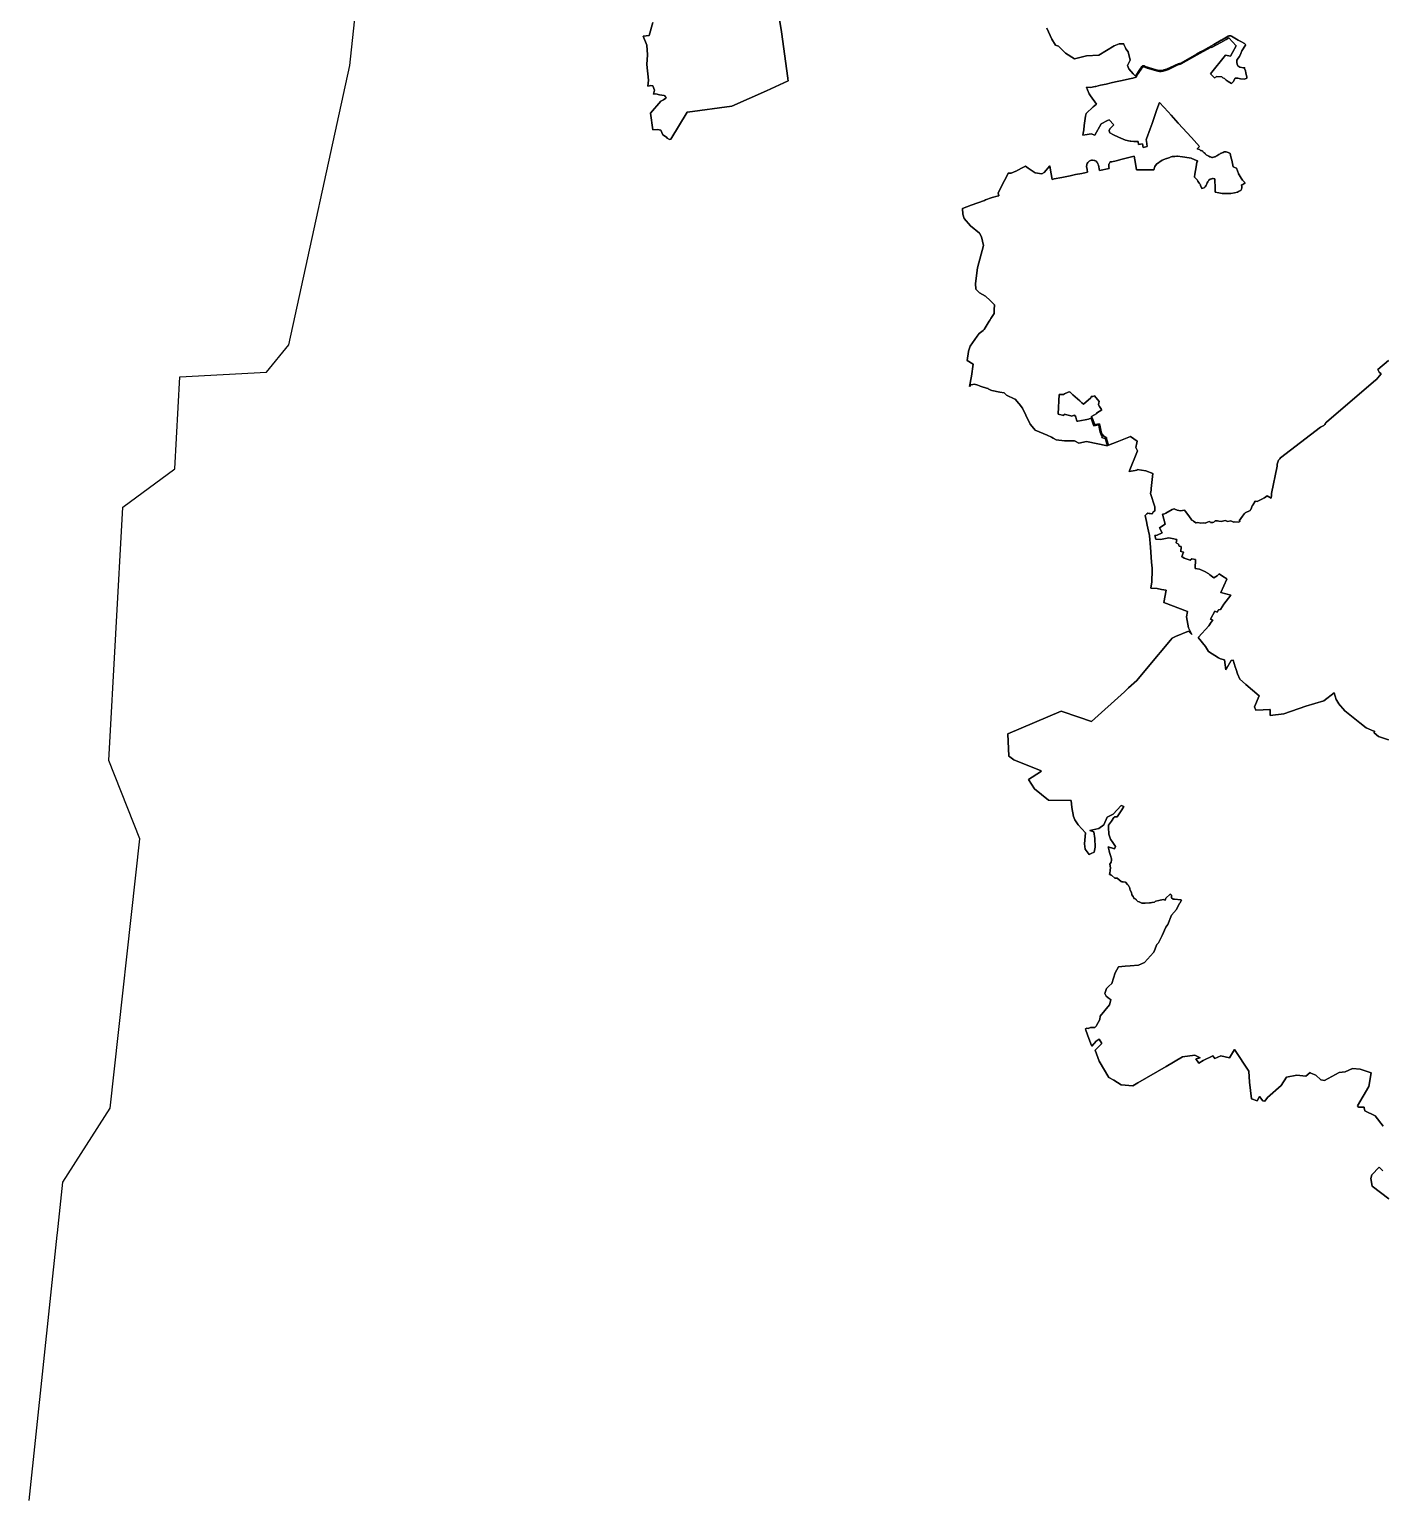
# Model space of a CAD drawing. Header units: inches. Extents: x 130170 to 284068, y 377793 to 804530.
# Drawn here: x 192306 to 203724, y 725609 to 737969 of the extents above; entities that cross this region are included whole.
import ezdxf

# ---------------------------------------------------------------- set-up
doc = ezdxf.new("R2010")
doc.units = ezdxf.units.IN
doc.header["$MEASUREMENT"] = 0
doc.layers.add('muni_il', color=7, linetype='Continuous')

msp = doc.modelspace()

# ---------------------------------------------------------------- linework, layer by layer
at = {"layer": 'muni_il'}
for points in [[(192306, 725552), (192542, 727790), (192544, 727811), (192589, 728237), (192990, 728864), (193239, 731136), (192977, 731797), (193095, 733936), (193536, 734258), (193577, 735035), (194310, 735075), (194497, 735306), (195011, 737662), (195349, 740825)], [(198603, 738273), (198657, 737948), (198709, 737557), (198710, 737550), (198713, 737533), (198529, 737450), (198238, 737319), (197862, 737270), (197861, 737270), (197723, 737042), (197710, 737039), (197690, 737051), (197686, 737058), (197654, 737079), (197638, 737117), (197611, 737124), (197569, 737121), (197551, 737260), (197638, 737363), (197659, 737374), (197681, 737386), (197683, 737392), (197678, 737398), (197671, 737407), (197667, 737409), (197626, 737415), (197595, 737423), (197576, 737421), (197583, 737455), (197569, 737491), (197553, 737493), (197542, 737492), (197529, 737489), (197533, 737539), (197521, 737672), (197526, 737753), (197521, 737835), (197488, 737911), (197540, 737916), (197570, 738027)], [(197570, 738027), (197540, 737916), (197488, 737911), (197521, 737835), (197526, 737753), (197521, 737672), (197533, 737539), (197529, 737489), (197542, 737492), (197553, 737493), (197569, 737491), (197583, 737455), (197576, 737421), (197595, 737423), (197626, 737415), (197667, 737409), (197671, 737407), (197678, 737398), (197683, 737392), (197681, 737386), (197659, 737374), (197638, 737363), (197551, 737260), (197569, 737121), (197611, 737124), (197638, 737117), (197654, 737079), (197686, 737058), (197690, 737051), (197710, 737039), (197723, 737042), (197861, 737270), (197862, 737270), (198238, 737319), (198529, 737450), (198713, 737533), (198710, 737550), (198709, 737557), (198657, 737948), (198603, 738273)], [(203735, 728710), (203669, 728798), (203582, 728840), (203577, 728866), (203576, 728872), (203529, 728872), (203519, 728883), (203614, 729045), (203636, 729161), (203541, 729192), (203478, 729199), (203414, 729170), (203365, 729163), (203241, 729097), (203211, 729101), (203168, 729141), (203124, 729159), (203119, 729163), (203083, 729134), (203006, 729140), (202919, 729125), (202875, 729055), (202760, 728953), (202736, 728921), (202721, 728925), (202693, 728962), (202672, 728924), (202624, 728942), (202609, 729082), (202601, 729176), (202481, 729359), (202438, 729289), (202366, 729305), (202315, 729281), (202298, 729304), (202217, 729265), (202180, 729243), (202155, 729278), (202190, 729287), (202147, 729310), (202041, 729295), (201905, 729215), (201665, 729077), (201622, 729051), (201523, 729061), (201463, 729100), (201421, 729121), (201338, 729260), (201304, 729352), (201360, 729408), (201338, 729446), (201314, 729429), (201276, 729386), (201274, 729392), (201252, 729450), (201227, 729521), (201223, 729532), (201235, 729537), (201245, 729536), (201266, 729545), (201277, 729545), (201294, 729543), (201301, 729543), (201313, 729556), (201315, 729560), (201344, 729610), (201347, 729640), (201425, 729734), (201436, 729777), (201436, 729779), (201426, 729787), (201398, 729809), (201386, 729832), (201399, 729872), (201418, 729890), (201421, 729892), (201446, 729915), (201473, 730004), (201503, 730055), (201558, 730060), (201599, 730064), (201671, 730070), (201721, 730093), (201798, 730178), (201799, 730180), (201825, 730245), (201840, 730258), (201871, 730321), (201900, 730390), (201918, 730412), (201950, 730491), (201992, 730541), (202001, 730559), (202018, 730591), (202020, 730594), (202034, 730619), (202027, 730620), (201974, 730626), (201964, 730627), (201948, 730638), (201948, 730661), (201944, 730665), (201939, 730669), (201900, 730634), (201895, 730618), (201886, 730621), (201878, 730624), (201842, 730615), (201818, 730609), (201811, 730607), (201806, 730602), (201787, 730600), (201782, 730599), (201773, 730597), (201764, 730595), (201726, 730592), (201723, 730592), (201711, 730593), (201698, 730593), (201692, 730596), (201675, 730605), (201665, 730608), (201652, 730621), (201650, 730624), (201647, 730626), (201642, 730630), (201636, 730633), (201632, 730633), (201630, 730640), (201629, 730641), (201628, 730644), (201625, 730649), (201615, 730664), (201613, 730669), (201611, 730681), (201603, 730699), (201601, 730704), (201598, 730714), (201596, 730723), (201595, 730726), (201592, 730730), (201588, 730737), (201587, 730740), (201586, 730741), (201584, 730744), (201578, 730751), (201561, 730770), (201542, 730772), (201534, 730773), (201531, 730773), (201523, 730776), (201489, 730805), (201472, 730804), (201444, 730827), (201440, 730829), (201430, 730834), (201425, 730836), (201428, 730850), (201430, 730865), (201432, 730879), (201433, 730882), (201434, 730890), (201428, 730921), (201441, 730939), (201443, 730956), (201443, 730959), (201443, 730961), (201442, 730967), (201433, 730996), (201428, 731013), (201423, 731031), (201419, 731048), (201413, 731068), (201423, 731065), (201452, 731056), (201469, 731051), (201475, 731071), (201454, 731104), (201435, 731133), (201420, 731175), (201418, 731232), (201417, 731250), (201442, 731286), (201463, 731316), (201467, 731322), (201491, 731322), (201507, 731348), (201529, 731382), (201547, 731409), (201523, 731416), (201457, 731343), (201405, 731318), (201377, 731253), (201335, 731223), (201261, 731207), (201294, 731195), (201303, 731139), (201306, 731065), (201295, 731024), (201272, 731011), (201253, 731005), (201221, 731049), (201216, 731093), (201223, 731186), (201160, 731254), (201133, 731296), (201122, 731325), (201108, 731401), (201101, 731460), (200912, 731462), (200792, 731558), (200743, 731637), (200842, 731701), (200850, 731711), (200617, 731804), (200585, 731827), (200576, 731833), (200566, 732022), (201017, 732214), (201168, 732163), (201273, 732126), (201552, 732378), (201587, 732410), (201657, 732472), (201753, 732588), (201940, 732813), (201955, 732831), (201983, 732844), (202092, 732888), (202120, 732862), (202092, 732917), (202077, 733011), (202084, 733055), (201885, 733132), (201903, 733236), (201864, 733241), (201828, 733249), (201776, 733251), (201783, 733305), (201783, 733328), (201785, 733380), (201786, 733420), (201781, 733471), (201771, 733598), (201764, 733694), (201763, 733698), (201761, 733707), (201745, 733782), (201738, 733813), (201727, 733864), (201737, 733875), (201742, 733878), (201749, 733884), (201760, 733882), (201770, 733881), (201784, 733880), (201786, 733880), (201796, 733898), (201799, 733899), (201808, 733905), (201808, 733912), (201807, 733938), (201773, 734050), (201777, 734079), (201778, 734092), (201792, 734220), (201731, 734242), (201660, 734253), (201659, 734248), (201593, 734236), (201662, 734411), (201648, 734439), (201657, 734478), (201660, 734493), (201604, 734531), (201489, 734486), (201418, 734458), (201400, 734513), (201401, 734522), (201394, 734524), (201383, 734532), (201374, 734538), (201364, 734552), (201359, 734563), (201355, 734571), (201350, 734598), (201344, 734627), (201342, 734640), (201305, 734634), (201299, 734636), (201293, 734653), (201285, 734676), (201274, 734700), (201318, 734725), (201316, 734729), (201361, 734756), (201359, 734759), (201340, 734786), (201339, 734788), (201334, 734803), (201336, 734816), (201339, 734826), (201298, 734876), (201284, 734870), (201270, 734868), (201269, 734857), (201205, 734804), (201193, 734815), (201175, 734832), (201156, 734849), (201136, 734867), (201116, 734884), (201104, 734895), (201093, 734905), (201087, 734910), (201077, 734906), (201047, 734891), (201038, 734887), (201025, 734886), (201001, 734885), (200992, 734723), (200993, 734720), (201039, 734709), (201042, 734719), (201099, 734705), (201104, 734704), (201130, 734713), (201136, 734703), (201140, 734705), (201151, 734661), (201158, 734662), (201189, 734668), (201220, 734673), (201249, 734678), (201268, 734687), (201276, 734670), (201288, 734637), (201292, 734621), (201332, 734629), (201335, 734626), (201340, 734597), (201346, 734568), (201355, 734547), (201364, 734535), (201366, 734531), (201360, 734524), (201392, 734511), (201400, 734479), (201410, 734454), (201410, 734454), (201232, 734490), (201166, 734475), (201130, 734494), (201109, 734496), (201061, 734495), (201045, 734496), (200976, 734503), (200949, 734519), (200936, 734526), (200900, 734542), (200798, 734586), (200786, 734599), (200757, 734635), (200749, 734651), (200726, 734698), (200719, 734713), (200693, 734765), (200690, 734770), (200662, 734807), (200660, 734809), (200628, 734846), (200626, 734848), (200555, 734880), (200553, 734882), (200535, 734900), (200500, 734907), (200431, 734921), (200425, 734923), (200402, 734935), (200401, 734936), (200387, 734940), (200343, 734953), (200341, 734954), (200335, 734957), (200329, 734960), (200315, 734964), (200287, 734973), (200285, 734973), (200272, 734971), (200255, 734968), (200244, 734953), (200262, 735040), (200274, 735142), (200224, 735174), (200235, 735248), (200236, 735252), (200250, 735295), (200309, 735378), (200325, 735402), (200358, 735427), (200368, 735434), (200385, 735463), (200411, 735506), (200418, 735517), (200425, 735529), (200451, 735571), (200453, 735601), (200455, 735642), (200417, 735679), (200379, 735716), (200327, 735744), (200297, 735776), (200294, 735822), (200311, 735955), (200361, 736145), (200346, 736216), (200328, 736248), (200251, 736310), (200199, 736372), (200187, 736407), (200185, 736455), (200259, 736483), (200369, 736524), (200379, 736528), (200427, 736546), (200434, 736548), (200478, 736559), (200492, 736563), (200485, 736589), (200502, 736619), (200520, 736655), (200559, 736730), (200571, 736755), (200595, 736755), (200635, 736771), (200642, 736774), (200646, 736776), (200653, 736780), (200688, 736799), (200716, 736814), (200740, 736797), (200799, 736757), (200854, 736749), (200873, 736761), (200921, 736817), (200925, 736797), (200942, 736702), (200959, 736707), (201024, 736719), (201093, 736732), (201104, 736734), (201140, 736742), (201192, 736752), (201228, 736759), (201230, 736760), (201240, 736762), (201236, 736785), (201234, 736798), (201232, 736807), (201233, 736828), (201238, 736837), (201242, 736843), (201255, 736856), (201266, 736862), (201274, 736863), (201281, 736863), (201295, 736862), (201301, 736860), (201312, 736855), (201320, 736846), (201325, 736841), (201328, 736833), (201330, 736828), (201332, 736822), (201341, 736778), (201422, 736793), (201419, 736809), (201420, 736820), (201421, 736830), (201423, 736833), (201426, 736839), (201432, 736851), (201437, 736850), (201443, 736849), (201446, 736850), (201482, 736859), (201532, 736872), (201599, 736888), (201633, 736897), (201645, 736836), (201654, 736783), (201763, 736782), (201781, 736782), (201801, 736781), (201809, 736811), (201823, 736830), (201870, 736864), (201907, 736877), (201909, 736878), (201934, 736887), (201938, 736888), (201954, 736894), (201961, 736895), (201978, 736896), (201995, 736897), (202001, 736898), (202042, 736891), (202061, 736888), (202114, 736880), (202145, 736868), (202168, 736858), (202168, 736856), (202164, 736846), (202157, 736808), (202147, 736747), (202142, 736722), (202143, 736721), (202146, 736719), (202159, 736705), (202161, 736703), (202165, 736698), (202172, 736687), (202184, 736670), (202188, 736664), (202191, 736658), (202193, 736656), (202195, 736649), (202204, 736626), (202213, 736627), (202224, 736630), (202229, 736634), (202234, 736638), (202239, 736646), (202241, 736651), (202249, 736672), (202255, 736681), (202260, 736688), (202263, 736692), (202265, 736695), (202276, 736703), (202287, 736707), (202291, 736707), (202294, 736708), (202295, 736708), (202302, 736708), (202316, 736707), (202316, 736686), (202317, 736642), (202317, 736593), (202348, 736587), (202377, 736582), (202382, 736582), (202400, 736582), (202415, 736582), (202449, 736584), (202480, 736587), (202505, 736594), (202515, 736599), (202526, 736604), (202534, 736608), (202541, 736620), (202544, 736631), (202544, 736641), (202540, 736655), (202552, 736658), (202561, 736664), (202572, 736672), (202557, 736686), (202551, 736691), (202548, 736695), (202548, 736696), (202538, 736713), (202521, 736739), (202515, 736748), (202514, 736751), (202497, 736796), (202496, 736797), (202484, 736802), (202470, 736809), (202458, 736863), (202454, 736882), (202448, 736907), (202445, 736920), (202442, 736923), (202440, 736924), (202428, 736928), (202411, 736934), (202406, 736934), (202397, 736934), (202394, 736934), (202385, 736930), (202378, 736927), (202372, 736924), (202366, 736922), (202364, 736920), (202361, 736918), (202349, 736911), (202333, 736900), (202327, 736897), (202324, 736895), (202320, 736894), (202317, 736893), (202311, 736891), (202295, 736887), (202290, 736886), (202278, 736891), (202272, 736893), (202263, 736898), (202242, 736910), (202237, 736915), (202233, 736919), (202225, 736927), (202220, 736931), (202217, 736934), (202214, 736936), (202212, 736937), (202210, 736942), (202209, 736942), (202208, 736943), (202208, 736944), (202200, 736945), (202195, 736946), (202192, 736949), (202188, 736952), (202185, 736953), (202165, 736959), (202185, 736980), (202140, 737030), (202118, 737055), (202006, 737177), (201967, 737220), (201945, 737245), (201921, 737271), (201848, 737351), (201826, 737291), (201785, 737174), (201769, 737129), (201738, 737044), (201735, 737035), (201738, 737023), (201741, 737003), (201745, 736978), (201710, 736972), (201705, 737001), (201670, 736996), (201667, 737022), (201631, 737022), (201607, 737024), (201599, 737025), (201560, 737034), (201540, 737040), (201503, 737057), (201460, 737077), (201428, 737094), (201423, 737111), (201422, 737114), (201429, 737129), (201461, 737163), (201424, 737205), (201410, 737198), (201354, 737172), (201303, 737074), (201270, 737085), (201236, 737080), (201201, 737075), (201204, 737091), (201208, 737121), (201213, 737156), (201224, 737236), (201228, 737259), (201289, 737315), (201315, 737338), (201266, 737408), (201255, 737424), (201241, 737458), (201232, 737481), (201265, 737478), (201306, 737486), (201309, 737487), (201349, 737496), (201397, 737506), (201440, 737516), (201476, 737524), (201505, 737530), (201532, 737536), (201595, 737550), (201622, 737556), (201652, 737564), (201653, 737566), (201654, 737575), (201692, 737632), (201699, 737641), (201709, 737652), (201716, 737652), (201723, 737648), (201744, 737640), (201835, 737614), (201848, 737612), (201853, 737612), (201861, 737612), (201874, 737614), (201880, 737615), (201898, 737620), (201923, 737630), (201934, 737635), (201996, 737665), (202003, 737668), (202024, 737674), (202031, 737676), (202166, 737754), (202216, 737780), (202284, 737817), (202289, 737816), (202292, 737817), (202365, 737858), (202410, 737883), (202433, 737896), (202494, 737828), (202464, 737774), (202447, 737742), (202405, 737749), (202277, 737593), (202313, 737560), (202331, 737571), (202374, 737566), (202383, 737560), (202397, 737553), (202405, 737545), (202411, 737540), (202428, 737529), (202455, 737512), (202470, 737525), (202486, 737557), (202509, 737556), (202531, 737550), (202564, 737549), (202584, 737556), (202584, 737565), (202578, 737601), (202574, 737617), (202566, 737639), (202567, 737642), (202558, 737643), (202527, 737649), (202510, 737659), (202503, 737674), (202500, 737689), (202502, 737707), (202502, 737707), (202512, 737725), (202522, 737740), (202534, 737765), (202544, 737788), (202549, 737795), (202569, 737825), (202574, 737834), (202574, 737836), (202571, 737842), (202566, 737850), (202535, 737865), (202512, 737876), (202498, 737884), (202470, 737901), (202456, 737910), (202456, 737910), (202452, 737911), (202451, 737912), (202441, 737913), (202434, 737912), (202427, 737910), (202372, 737877), (202369, 737876), (202307, 737839), (202217, 737789), (202194, 737777), (202159, 737759), (202027, 737683), (202004, 737677), (201938, 737646), (201906, 737632), (201885, 737625), (201873, 737622), (201863, 737620), (201854, 737620), (201843, 737621), (201821, 737626), (201728, 737655), (201719, 737660), (201707, 737659), (201694, 737648), (201686, 737637), (201644, 737574), (201636, 737582), (201625, 737594), (201588, 737634), (201578, 737663), (201580, 737668), (201599, 737708), (201584, 737777), (201564, 737805), (201560, 737812), (201547, 737841), (201546, 737845), (201539, 737845), (201506, 737847), (201464, 737829), (201336, 737751), (201231, 737744), (201131, 737718), (201055, 737768), (200996, 737825), (200971, 737834), (200938, 737884), (200898, 737978)], [(200898, 737978), (200938, 737884), (200971, 737834), (200996, 737825), (201055, 737768), (201131, 737718), (201231, 737744), (201336, 737751), (201464, 737829), (201506, 737847), (201539, 737845), (201546, 737845), (201547, 737841), (201560, 737812), (201564, 737805), (201584, 737777), (201599, 737708), (201580, 737668), (201578, 737663), (201588, 737634), (201625, 737594), (201636, 737582), (201644, 737574), (201686, 737637), (201694, 737648), (201707, 737659), (201719, 737660), (201728, 737655), (201821, 737626), (201843, 737621), (201854, 737620), (201863, 737620), (201873, 737622), (201885, 737625), (201906, 737632), (201938, 737646), (202004, 737677), (202027, 737683), (202159, 737759), (202194, 737777), (202217, 737789), (202307, 737839), (202369, 737876), (202372, 737877), (202427, 737910), (202434, 737912), (202441, 737913), (202451, 737912), (202452, 737911), (202456, 737910), (202456, 737910), (202470, 737901), (202498, 737884), (202512, 737876), (202535, 737865), (202566, 737850), (202571, 737842), (202574, 737836), (202574, 737834), (202569, 737825), (202549, 737795), (202544, 737788), (202534, 737765), (202522, 737740), (202512, 737725), (202502, 737707), (202502, 737707), (202500, 737689), (202503, 737674), (202510, 737659), (202527, 737649), (202558, 737643), (202567, 737642), (202566, 737639), (202574, 737617), (202578, 737601), (202584, 737565), (202584, 737556), (202564, 737549), (202531, 737550), (202509, 737556), (202486, 737557), (202470, 737525), (202455, 737512), (202428, 737529), (202411, 737540), (202405, 737545), (202397, 737553), (202383, 737560), (202374, 737566), (202331, 737571), (202313, 737560), (202277, 737593), (202405, 737749), (202447, 737742), (202464, 737774), (202494, 737828), (202433, 737896), (202410, 737883), (202365, 737858), (202292, 737817), (202289, 737816), (202284, 737817), (202216, 737780), (202166, 737754), (202031, 737676), (202024, 737674), (202003, 737668), (201996, 737665), (201934, 737635), (201923, 737630), (201898, 737620), (201880, 737615), (201874, 737614), (201861, 737612), (201853, 737612), (201848, 737612), (201835, 737614), (201744, 737640), (201723, 737648), (201716, 737652), (201709, 737652), (201699, 737641), (201692, 737632), (201654, 737575), (201653, 737566), (201652, 737564), (201622, 737556), (201595, 737550), (201532, 737536), (201505, 737530), (201476, 737524), (201440, 737516), (201397, 737506), (201349, 737496), (201309, 737487), (201306, 737486), (201265, 737478), (201232, 737481), (201241, 737458), (201255, 737424), (201266, 737408), (201315, 737338), (201289, 737315), (201228, 737259), (201224, 737236), (201213, 737156), (201208, 737121), (201204, 737091), (201201, 737075), (201236, 737080), (201270, 737085), (201303, 737074), (201354, 737172), (201410, 737198), (201424, 737205), (201461, 737163), (201429, 737129), (201422, 737114), (201423, 737111), (201428, 737094), (201460, 737077), (201503, 737057), (201540, 737040), (201560, 737034), (201599, 737025), (201607, 737024), (201631, 737022), (201667, 737022), (201670, 736996), (201705, 737001), (201710, 736972), (201745, 736978), (201741, 737003), (201738, 737023), (201735, 737035), (201738, 737044), (201769, 737129), (201785, 737174), (201826, 737291), (201848, 737351), (201921, 737271), (201945, 737245), (201967, 737220), (202006, 737177), (202118, 737055), (202140, 737030), (202185, 736980), (202165, 736959), (202185, 736953), (202188, 736952), (202192, 736949), (202195, 736946), (202200, 736945), (202208, 736944), (202208, 736943), (202209, 736942), (202210, 736942), (202212, 736937), (202214, 736936), (202217, 736934), (202220, 736931), (202225, 736927), (202233, 736919), (202237, 736915), (202242, 736910), (202263, 736898), (202272, 736893), (202278, 736891), (202290, 736886), (202295, 736887), (202311, 736891), (202317, 736893), (202320, 736894), (202324, 736895), (202327, 736897), (202333, 736900), (202349, 736911), (202361, 736918), (202364, 736920), (202366, 736922), (202372, 736924), (202378, 736927), (202385, 736930), (202394, 736934), (202397, 736934), (202406, 736934), (202411, 736934), (202428, 736928), (202440, 736924), (202442, 736923), (202445, 736920), (202448, 736907), (202454, 736882), (202458, 736863), (202470, 736809), (202484, 736802), (202496, 736797), (202497, 736796), (202514, 736751), (202515, 736748), (202521, 736739), (202538, 736713), (202548, 736696), (202548, 736695), (202551, 736691), (202557, 736686), (202572, 736672), (202561, 736664), (202552, 736658), (202540, 736655), (202544, 736641), (202544, 736631), (202541, 736620), (202534, 736608), (202526, 736604), (202515, 736599), (202505, 736594), (202480, 736587), (202449, 736584), (202415, 736582), (202400, 736582), (202382, 736582), (202377, 736582), (202348, 736587), (202317, 736593), (202317, 736642), (202316, 736686), (202316, 736707), (202302, 736708), (202295, 736708), (202294, 736708), (202291, 736707), (202287, 736707), (202276, 736703), (202265, 736695), (202263, 736692), (202260, 736688), (202255, 736681), (202249, 736672), (202241, 736651), (202239, 736646), (202234, 736638), (202229, 736634), (202224, 736630), (202213, 736627), (202204, 736626), (202195, 736649), (202193, 736656), (202191, 736658), (202188, 736664), (202184, 736670), (202172, 736687), (202165, 736698), (202161, 736703), (202159, 736705), (202146, 736719), (202143, 736721), (202142, 736722), (202147, 736747), (202157, 736808), (202164, 736846), (202168, 736856), (202168, 736858), (202145, 736868), (202114, 736880), (202061, 736888), (202042, 736891), (202001, 736898), (201995, 736897), (201978, 736896), (201961, 736895), (201954, 736894), (201938, 736888), (201934, 736887), (201909, 736878), (201907, 736877), (201870, 736864), (201823, 736830), (201809, 736811), (201801, 736781), (201781, 736782), (201763, 736782), (201654, 736783), (201645, 736836), (201633, 736897), (201599, 736888), (201532, 736872), (201482, 736859), (201446, 736850), (201443, 736849), (201437, 736850), (201432, 736851), (201426, 736839), (201423, 736833), (201421, 736830), (201420, 736820), (201419, 736809), (201422, 736793), (201341, 736778), (201332, 736822), (201330, 736828), (201328, 736833), (201325, 736841), (201320, 736846), (201312, 736855), (201301, 736860), (201295, 736862), (201281, 736863), (201274, 736863), (201266, 736862), (201255, 736856), (201242, 736843), (201238, 736837), (201233, 736828), (201232, 736807), (201234, 736798), (201236, 736785), (201240, 736762), (201230, 736760), (201228, 736759), (201192, 736752), (201140, 736742), (201104, 736734), (201093, 736732), (201024, 736719), (200959, 736707), (200942, 736702), (200925, 736797), (200921, 736817), (200873, 736761), (200854, 736749), (200799, 736757), (200740, 736797), (200716, 736814), (200688, 736799), (200653, 736780), (200646, 736776), (200642, 736774), (200635, 736771), (200595, 736755), (200571, 736755), (200559, 736730), (200520, 736655), (200502, 736619), (200485, 736589), (200492, 736563), (200478, 736559), (200434, 736548), (200427, 736546), (200379, 736528), (200369, 736524), (200259, 736483), (200185, 736455), (200187, 736407), (200199, 736372), (200251, 736310), (200328, 736248), (200346, 736216), (200361, 736145), (200311, 735955), (200294, 735822), (200297, 735776), (200327, 735744), (200379, 735716), (200417, 735679), (200455, 735642), (200453, 735601), (200451, 735571), (200425, 735529), (200418, 735517), (200411, 735506), (200385, 735463), (200368, 735434), (200358, 735427), (200325, 735402), (200309, 735378), (200250, 735295), (200236, 735252), (200235, 735248), (200224, 735174), (200274, 735142), (200262, 735040), (200244, 734953), (200255, 734968), (200272, 734971), (200285, 734973), (200287, 734973), (200315, 734964), (200329, 734960), (200335, 734957), (200341, 734954), (200343, 734953), (200387, 734940), (200401, 734936), (200402, 734935), (200425, 734923), (200431, 734921), (200500, 734907), (200535, 734900), (200553, 734882), (200555, 734880), (200626, 734848), (200628, 734846), (200660, 734809), (200662, 734807), (200690, 734770), (200693, 734765), (200719, 734713), (200726, 734698), (200749, 734651), (200757, 734635), (200786, 734599), (200798, 734586), (200900, 734542), (200936, 734526), (200949, 734519), (200976, 734503), (201045, 734496), (201061, 734495), (201109, 734496), (201130, 734494), (201166, 734475), (201232, 734490), (201410, 734454), (201410, 734454), (201400, 734479), (201392, 734511), (201360, 734524), (201366, 734531), (201364, 734535), (201355, 734547), (201346, 734568), (201340, 734597), (201335, 734626), (201332, 734629), (201292, 734621), (201288, 734637), (201276, 734670), (201268, 734687), (201249, 734678), (201220, 734673), (201189, 734668), (201158, 734662), (201151, 734661), (201140, 734705), (201136, 734703), (201130, 734713), (201104, 734704), (201099, 734705), (201042, 734719), (201039, 734709), (200993, 734720), (200992, 734723), (201001, 734885), (201025, 734886), (201038, 734887), (201047, 734891), (201077, 734906), (201087, 734910), (201093, 734905), (201104, 734895), (201116, 734884), (201136, 734867), (201156, 734849), (201175, 734832), (201193, 734815), (201205, 734804), (201269, 734857), (201270, 734868), (201284, 734870), (201298, 734876), (201339, 734826), (201336, 734816), (201334, 734803), (201339, 734788), (201340, 734786), (201359, 734759), (201361, 734756), (201316, 734729), (201318, 734725), (201274, 734700), (201285, 734676), (201293, 734653), (201299, 734636), (201305, 734634), (201342, 734640), (201344, 734627), (201350, 734598), (201355, 734571), (201359, 734563), (201364, 734552), (201374, 734538), (201383, 734532), (201394, 734524), (201401, 734522), (201400, 734513), (201418, 734458), (201489, 734486), (201604, 734531), (201660, 734493), (201657, 734478), (201648, 734439), (201662, 734411), (201593, 734236), (201659, 734248), (201660, 734253), (201731, 734242), (201792, 734220), (201778, 734092), (201777, 734079), (201773, 734050), (201807, 733938), (201808, 733912), (201808, 733905), (201799, 733899), (201796, 733898), (201786, 733880), (201784, 733880), (201770, 733881), (201760, 733882), (201749, 733884), (201742, 733878), (201737, 733875), (201727, 733864), (201738, 733813), (201745, 733782), (201761, 733707), (201763, 733698), (201764, 733694), (201771, 733598), (201781, 733471), (201786, 733420), (201785, 733380), (201783, 733328), (201783, 733305), (201776, 733251), (201828, 733249), (201864, 733241), (201903, 733236), (201885, 733132), (202084, 733055), (202077, 733011), (202092, 732917), (202120, 732862), (202092, 732888), (201983, 732844), (201955, 732831), (201940, 732813), (201753, 732588), (201657, 732472), (201587, 732410), (201552, 732378), (201273, 732126), (201168, 732163), (201017, 732214), (200566, 732022), (200576, 731833), (200585, 731827), (200617, 731804), (200850, 731711), (200842, 731701), (200743, 731637), (200792, 731558), (200912, 731462), (201101, 731460), (201108, 731401), (201122, 731325), (201133, 731296), (201160, 731254), (201223, 731186), (201216, 731093), (201221, 731049), (201253, 731005), (201272, 731011), (201295, 731024), (201306, 731065), (201303, 731139), (201294, 731195), (201261, 731207), (201335, 731223), (201377, 731253), (201405, 731318), (201457, 731343), (201523, 731416), (201547, 731409), (201529, 731382), (201507, 731348), (201491, 731322), (201467, 731322), (201463, 731316), (201442, 731286), (201417, 731250), (201418, 731232), (201420, 731175), (201435, 731133), (201454, 731104), (201475, 731071), (201469, 731051), (201452, 731056), (201423, 731065), (201413, 731068), (201419, 731048), (201423, 731031), (201428, 731013), (201433, 730996), (201442, 730967), (201443, 730961), (201443, 730959), (201443, 730956), (201441, 730939), (201428, 730921), (201434, 730890), (201433, 730882), (201432, 730879), (201430, 730865), (201428, 730850), (201425, 730836), (201430, 730834), (201440, 730829), (201444, 730827), (201472, 730804), (201489, 730805), (201523, 730776), (201531, 730773), (201534, 730773), (201542, 730772), (201561, 730770), (201578, 730751), (201584, 730744), (201586, 730741), (201587, 730740), (201588, 730737), (201592, 730730), (201595, 730726), (201596, 730723), (201598, 730714), (201601, 730704), (201603, 730699), (201611, 730681), (201613, 730669), (201615, 730664), (201625, 730649), (201628, 730644), (201629, 730641), (201630, 730640), (201632, 730633), (201636, 730633), (201642, 730630), (201647, 730626), (201650, 730624), (201652, 730621), (201665, 730608), (201675, 730605), (201692, 730596), (201698, 730593), (201711, 730593), (201723, 730592), (201726, 730592), (201764, 730595), (201773, 730597), (201782, 730599), (201787, 730600), (201806, 730602), (201811, 730607), (201818, 730609), (201842, 730615), (201878, 730624), (201886, 730621), (201895, 730618), (201900, 730634), (201939, 730669), (201944, 730665), (201948, 730661), (201948, 730638), (201964, 730627), (201974, 730626), (202027, 730620), (202034, 730619), (202020, 730594), (202018, 730591), (202001, 730559), (201992, 730541), (201950, 730491), (201918, 730412), (201900, 730390), (201871, 730321), (201840, 730258), (201825, 730245), (201799, 730180), (201798, 730178), (201721, 730093), (201671, 730070), (201599, 730064), (201558, 730060), (201503, 730055), (201473, 730004), (201446, 729915), (201421, 729892), (201418, 729890), (201399, 729872), (201386, 729832), (201398, 729809), (201426, 729787), (201436, 729779), (201436, 729777), (201425, 729734), (201347, 729640), (201344, 729610), (201315, 729560), (201313, 729556), (201301, 729543), (201294, 729543), (201277, 729545), (201266, 729545), (201245, 729536), (201235, 729537), (201223, 729532), (201227, 729521), (201252, 729450), (201274, 729392), (201276, 729386), (201314, 729429), (201338, 729446), (201360, 729408), (201304, 729352), (201338, 729260), (201421, 729121), (201463, 729100), (201523, 729061), (201622, 729051), (201665, 729077), (201905, 729215), (202041, 729295), (202147, 729310), (202190, 729287), (202155, 729278), (202180, 729243), (202217, 729265), (202298, 729304), (202315, 729281), (202366, 729305), (202438, 729289), (202481, 729359), (202601, 729176), (202609, 729082), (202624, 728942), (202672, 728924), (202693, 728962), (202721, 728925), (202736, 728921), (202760, 728953), (202875, 729055), (202919, 729125), (203006, 729140), (203083, 729134), (203119, 729163), (203124, 729159), (203168, 729141), (203211, 729101), (203241, 729097), (203365, 729163), (203414, 729170), (203478, 729199), (203541, 729192), (203636, 729161), (203614, 729045), (203519, 728883), (203529, 728872), (203576, 728872), (203577, 728866), (203582, 728840), (203669, 728798), (203735, 728710)], [(203782, 735172), (203691, 735096), (203702, 735074), (203719, 735060), (203720, 735060), (203676, 735010), (203675, 735009), (203257, 734652), (203253, 734649), (203250, 734645), (203248, 734641), (203243, 734634), (203234, 734625), (203219, 734616), (203208, 734611), (202869, 734351), (202863, 734344), (202858, 734338), (202853, 734331), (202849, 734323), (202846, 734315), (202843, 734307), (202842, 734299), (202840, 734291), (202840, 734282), (202793, 734051), (202792, 734036), (202792, 734036), (202790, 734010), (202756, 734032), (202733, 734015), (202727, 734012), (202724, 734009), (202678, 733986), (202678, 733982), (202656, 733986), (202637, 733951), (202633, 733952), (202620, 733917), (202617, 733912), (202613, 733908), (202571, 733887), (202565, 733881), (202549, 733860), (202534, 733841), (202519, 733820), (202526, 733819), (202525, 733815), (202514, 733810), (202485, 733812), (202476, 733808), (202456, 733817), (202450, 733820), (202424, 733813), (202402, 733822), (202369, 733813), (202348, 733816), (202337, 733820), (202319, 733819), (202306, 733810), (202299, 733806), (202279, 733805), (202279, 733808), (202267, 733814), (202254, 733808), (202233, 733800), (202218, 733803), (202197, 733800), (202170, 733807), (202158, 733804), (202154, 733804), (202136, 733816), (202132, 733819), (202122, 733825), (202095, 733863), (202067, 733900), (202059, 733909), (202024, 733904), (201997, 733911), (201976, 733918), (201972, 733920), (201954, 733915), (201901, 733884), (201891, 733880), (201879, 733877), (201873, 733876), (201897, 733791), (201847, 733762), (201869, 733720), (201828, 733698), (201809, 733696), (201817, 733664), (201857, 733663), (201883, 733667), (201926, 733676), (201956, 733670), (201993, 733661), (201989, 733635), (202008, 733622), (202013, 733606), (202032, 733603), (202032, 733600), (202027, 733559), (202031, 733560), (202051, 733555), (202037, 733519), (202056, 733505), (202107, 733487), (202121, 733500), (202151, 733495), (202148, 733419), (202186, 733412), (202235, 733389), (202238, 733387), (202264, 733372), (202274, 733365), (202306, 733338), (202336, 733356), (202351, 733372), (202380, 733352), (202415, 733330), (202414, 733328), (202416, 733327), (202366, 733214), (202450, 733193), (202392, 733116), (202362, 733073), (202345, 733070), (202335, 733049), (202316, 733058), (202278, 732991), (202297, 732981), (202285, 732966), (202263, 732933), (202176, 732838), (202173, 732835), (202235, 732760), (202262, 732716), (202347, 732665), (202362, 732656), (202385, 732650), (202396, 732647), (202409, 732563), (202412, 732568), (202452, 732641), (202470, 732644), (202487, 732589), (202495, 732564), (202507, 732530), (202525, 732485), (202573, 732441), (202576, 732438), (202632, 732391), (202689, 732343), (202651, 732250), (202659, 732228), (202661, 732223), (202723, 732226), (202779, 732228), (202783, 732228), (202782, 732177), (202898, 732192), (203082, 732255), (203236, 732302), (203322, 732368), (203338, 732313), (203359, 732280), (203358, 732278), (203413, 732216), (203540, 732116), (203593, 732073), (203658, 732045), (203663, 732044), (203660, 732030), (203696, 732000), (203781, 731971)], [(203781, 731971), (203696, 732000), (203660, 732030), (203663, 732044), (203658, 732045), (203593, 732073), (203540, 732116), (203413, 732216), (203358, 732278), (203359, 732280), (203338, 732313), (203322, 732368), (203236, 732302), (203082, 732255), (202898, 732192), (202782, 732177), (202783, 732228), (202779, 732228), (202723, 732226), (202661, 732223), (202659, 732228), (202651, 732250), (202689, 732343), (202632, 732391), (202576, 732438), (202573, 732441), (202525, 732485), (202507, 732530), (202495, 732564), (202487, 732589), (202470, 732644), (202452, 732641), (202412, 732568), (202409, 732563), (202396, 732647), (202385, 732650), (202362, 732656), (202347, 732665), (202262, 732716), (202235, 732760), (202173, 732835), (202176, 732838), (202263, 732933), (202285, 732966), (202297, 732981), (202278, 732991), (202316, 733058), (202335, 733049), (202345, 733070), (202362, 733073), (202392, 733116), (202450, 733193), (202366, 733214), (202416, 733327), (202414, 733328), (202415, 733330), (202380, 733352), (202351, 733372), (202336, 733356), (202306, 733338), (202274, 733365), (202264, 733372), (202238, 733387), (202235, 733389), (202186, 733412), (202148, 733419), (202151, 733495), (202121, 733500), (202107, 733487), (202056, 733505), (202037, 733519), (202051, 733555), (202031, 733560), (202027, 733559), (202032, 733600), (202032, 733603), (202013, 733606), (202008, 733622), (201989, 733635), (201993, 733661), (201956, 733670), (201926, 733676), (201883, 733667), (201857, 733663), (201817, 733664), (201809, 733696), (201828, 733698), (201869, 733720), (201847, 733762), (201897, 733791), (201873, 733876), (201879, 733877), (201891, 733880), (201901, 733884), (201954, 733915), (201972, 733920), (201976, 733918), (201997, 733911), (202024, 733904), (202059, 733909), (202067, 733900), (202095, 733863), (202122, 733825), (202132, 733819), (202136, 733816), (202154, 733804), (202158, 733804), (202170, 733807), (202197, 733800), (202218, 733803), (202233, 733800), (202254, 733808), (202267, 733814), (202279, 733808), (202279, 733805), (202299, 733806), (202306, 733810), (202319, 733819), (202337, 733820), (202348, 733816), (202369, 733813), (202402, 733822), (202424, 733813), (202450, 733820), (202456, 733817), (202476, 733808), (202485, 733812), (202514, 733810), (202525, 733815), (202526, 733819), (202519, 733820), (202534, 733841), (202549, 733860), (202565, 733881), (202571, 733887), (202613, 733908), (202617, 733912), (202620, 733917), (202633, 733952), (202637, 733951), (202656, 733986), (202678, 733982), (202678, 733986), (202724, 734009), (202727, 734012), (202733, 734015), (202756, 734032), (202790, 734010), (202792, 734036), (202792, 734036), (202793, 734051), (202840, 734282), (202840, 734291), (202842, 734299), (202843, 734307), (202846, 734315), (202849, 734323), (202853, 734331), (202858, 734338), (202863, 734344), (202869, 734351), (203208, 734611), (203219, 734616), (203234, 734625), (203243, 734634), (203248, 734641), (203250, 734645), (203253, 734649), (203257, 734652), (203675, 735009), (203676, 735010), (203720, 735060), (203719, 735060), (203702, 735074), (203691, 735096), (203782, 735172)], [(203784, 728098), (203643, 728204), (203632, 728268), (203639, 728301), (203702, 728365), (203732, 728333)], [(203732, 728333), (203702, 728365), (203639, 728301), (203632, 728268), (203643, 728204), (203784, 728098)]]:
    msp.add_lwpolyline(points, dxfattribs=at)

doc.saveas('drawing.dxf')
